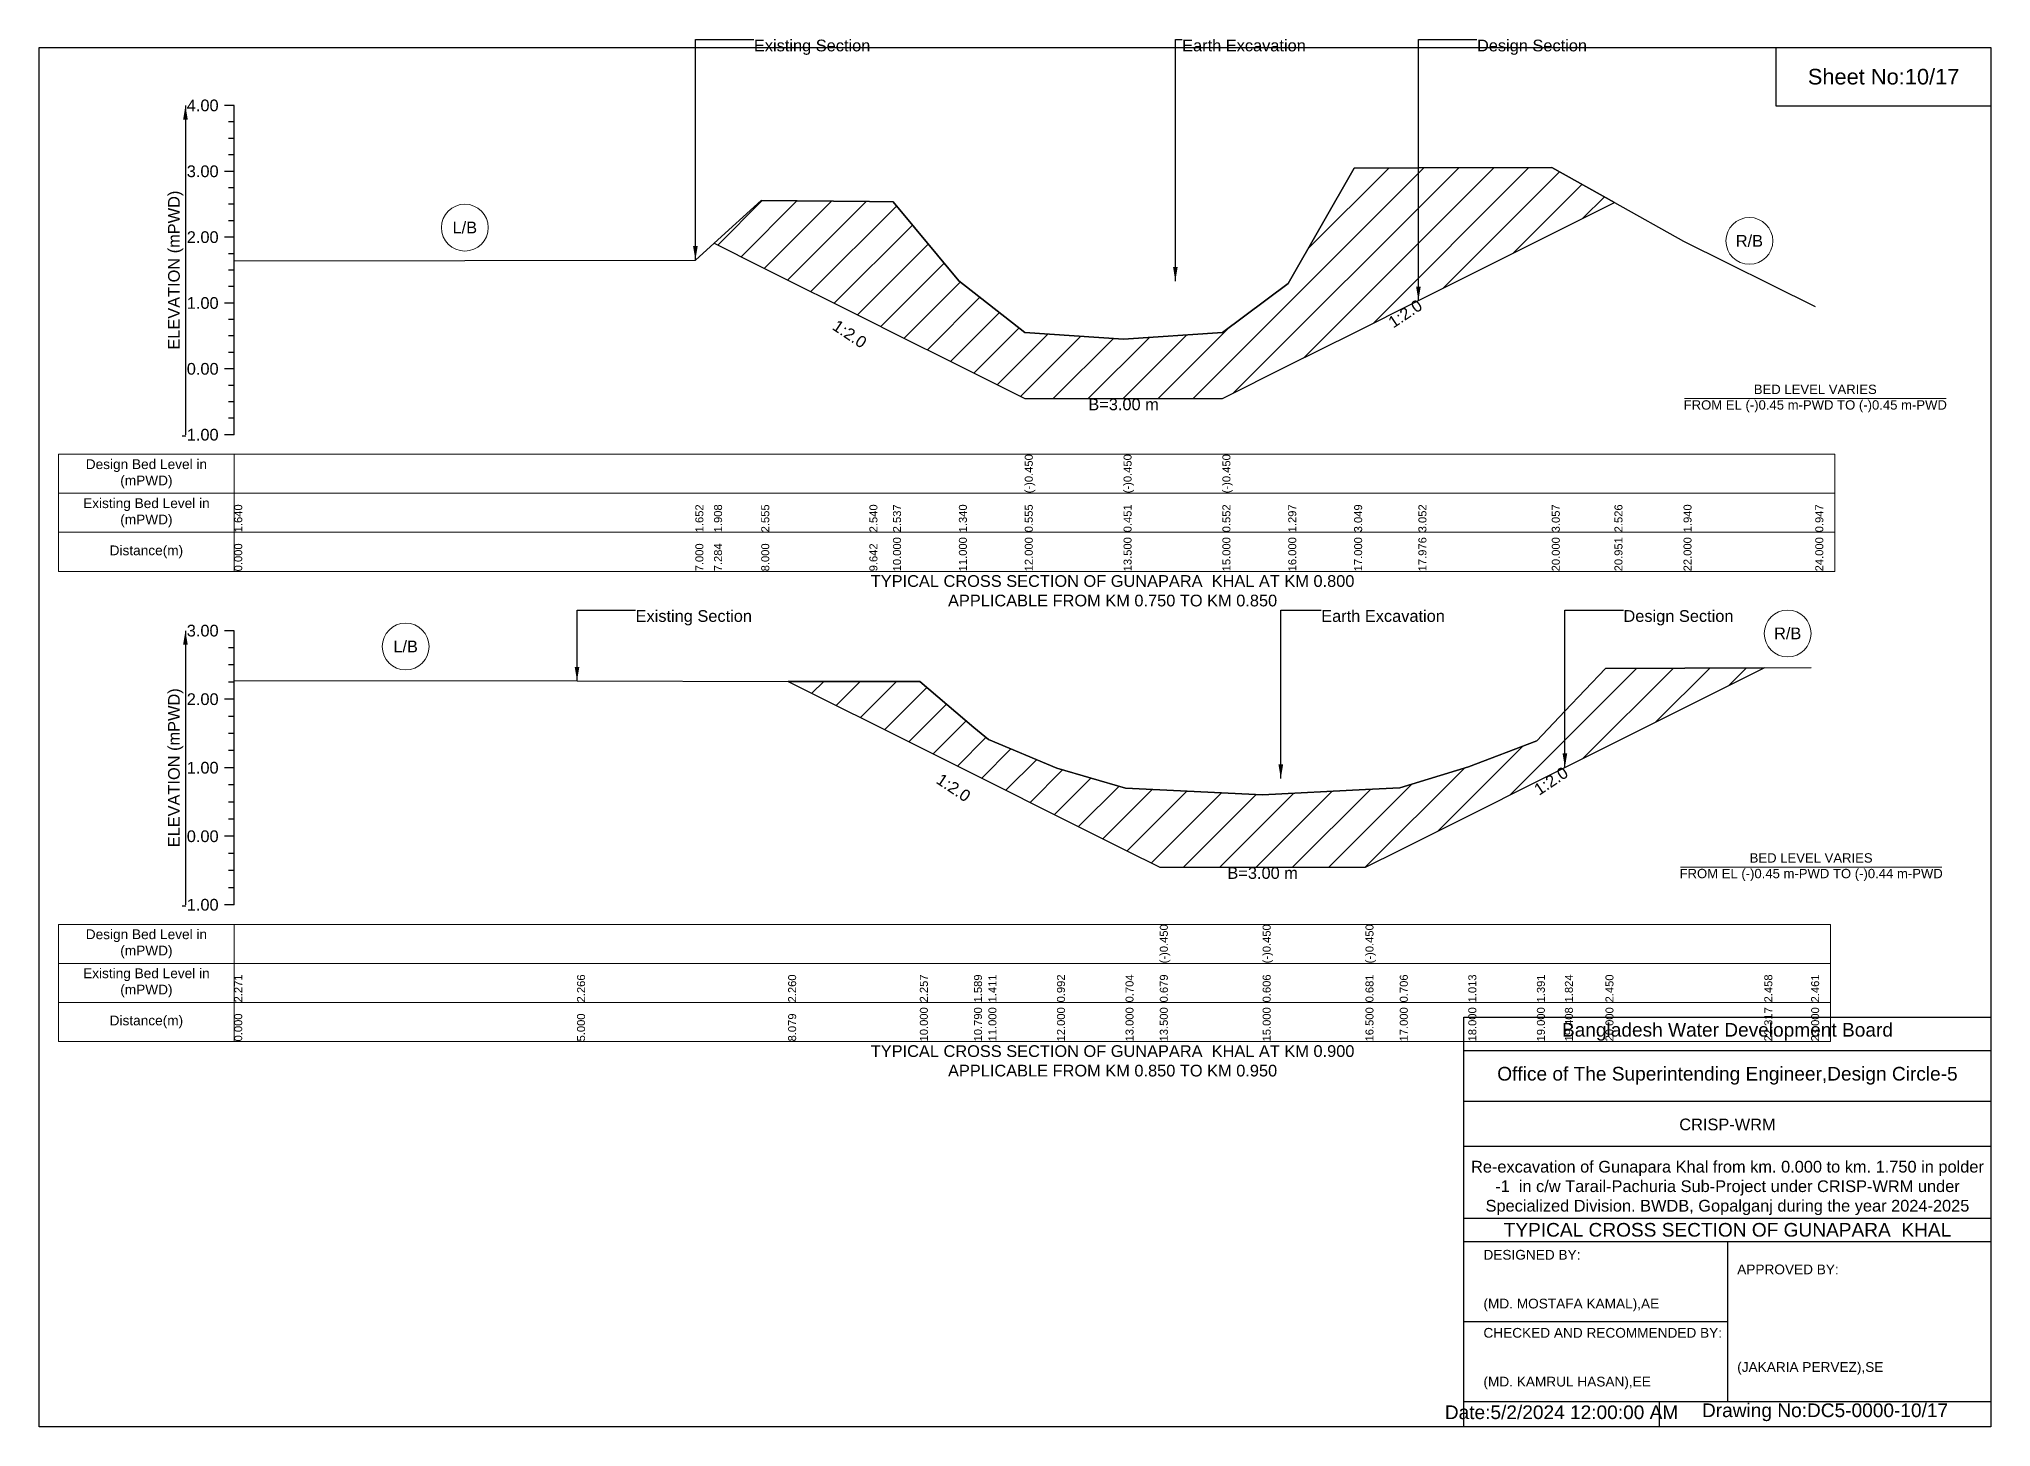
# Model space of a CAD drawing. Header units: inches. Extents: x 91000 to 268000, y -5656 to 171.
# Drawn here: x 190000 to 198000, y -5656 to 35 of the extents above; entities that cross this region are included whole.
import ezdxf

# ---------------------------------------------------------------- set-up
doc = ezdxf.new("R2010")
doc.units = ezdxf.units.IN
doc.header["$LTSCALE"] = 7
doc.header["$MEASUREMENT"] = 0
for name, color, linetype, lineweight in [('Cross section Data Border', 7, 'Continuous', 9), ('Cross Section Labels', 7, 'Continuous', 9), ('Existing_Bed_Level for Xsection', 7, 'Continuous', 25)]:
    doc.layers.add(name, color=color, linetype=linetype, lineweight=lineweight)
doc.styles.get("Standard").update_dxf_attribs({"font": 'arial.ttf'})
doc.dimstyles.get("Standard").update_dxf_attribs({"dimtxt": 0.18, "dimasz": 0.18, "dimexe": 0.18, "dimexo": 0.0625, "dimgap": 0.09, "dimtad": 0, "dimtih": 1, "dimtoh": 1, "dimdec": 4, "dimzin": 0, "dimdsep": 46, "dimtxsty": 'Standard', "dimcen": 0.09, "dimadec": 0, "dimazin": 0, "dimtfac": 1, "dimtdec": 4, "dimtofl": 0, "dimtmove": 0, "dimatfit": 3, "dimfxl": 1, "dimtolj": 1, "dimtzin": 0, "dimarcsym": 0})

msp = doc.modelspace()

# ---------------------------------------------------------------- hatches: boundary and pattern name
at = {"layer": 'Existing_Bed_Level for Xsection'}
h = msp.add_hatch(dxfattribs=at)
h.set_pattern_fill('ANSI31', color=256, scale=810, style=0)
h.paths.add_polyline_path([(192766.6, -802.6), (192960, -899.3), (193403.3, -1120.9), (193500, -1169.3), (193770, -1304.3), (194040, -1439.3), (194445, -1439.3), (194850, -1439.3), (195120, -1304.3), (195390, -1169.3), (195653.4, -1037.6), (196200, -764.3), (196456.9, -635.8), (196200, -492.4), (195653.4, -493.9), (195390, -494.6), (195120, -967.6), (194850, -1168.7), (194445, -1196), (194040, -1167.9), (193770, -956), (193500, -632.8), (193403.3, -631.9), (192960, -627.9)])
h = msp.add_hatch(dxfattribs=at)
h.set_pattern_fill('ANSI31', color=256, scale=843, style=0)
h.paths.add_polyline_path([(193070.2, -2599), (193610, -2868.9), (193831.9, -2979.8), (193891, -3009.4), (194172, -3149.9), (194453, -3290.4), (194593.5, -3360.6), (195015, -3360.6), (195436.5, -3360.6), (195577, -3290.4), (195858, -3149.9), (196139, -3009.4), (196253.8, -2952), (196420, -2868.9), (197071.1, -2543.3), (196420, -2545.7), (196253.8, -2721.7), (196139, -2843.3), (195858, -2949.5), (195577, -3035.8), (195436.5, -3042.8), (195015, -3064), (194593.5, -3043.3), (194453, -3036.3), (194172, -2955.4), (193891, -2837.7), (193831.9, -2787.7), (193610, -2600)])

# ---------------------------------------------------------------- linework, layer by layer
for points in [[(190000, 0), (198000, 0), (198000, -5656), (190000, -5656)], [(197120, 0), (198000, 0), (198000, -240), (197120, -240)]]:
    msp.add_lwpolyline(points, close=True)
for points in [[(195840, -5656), (195840, -3976), (198000, -3976)], [(195840, -4112), (198000, -4112)], [(195840, -4320), (198000, -4320)], [(195840, -4504), (198000, -4504)], [(195840, -4800), (198000, -4800)], [(195840, -4896), (198000, -4896)], [(196920, -4896), (196920, -5552)], [(195840, -5224), (196920, -5224)], [(195840, -5552), (198000, -5552)], [(196640, -5552), (196640, -5656)]]:
    msp.add_lwpolyline(points)
at = {"layer": 'Cross section Data Border'}
for points in [[(190080, -1667.8), (197360, -1667.8), (197360, -2147.8), (190080, -2147.8)], [(190080, -3595.2), (197343, -3595.2), (197343, -4075.2), (190080, -4075.2)]]:
    msp.add_lwpolyline(points, close=True, dxfattribs=at)
for points in [[(190800, -1667.8), (190800, -2147.8)], [(190080, -1827.8), (197360, -1827.8)], [(190080, -1987.8), (197360, -1987.8)], [(190800, -3595.2), (190800, -4075.2)], [(190080, -3755.2), (197343, -3755.2)], [(190080, -3915.2), (197343, -3915.2)]]:
    msp.add_lwpolyline(points, dxfattribs=at)
at = {"layer": 'Cross Section Labels'}
for points in [[(196744.2, -1439.3), (197815.8, -1439.3)], [(196727.2, -3360.6), (197798.8, -3360.6)]]:
    msp.add_lwpolyline(points, dxfattribs=at)
for centre in [(191745, -738.4), (197010, -793), (197167, -2402.5), (191502.5, -2456.2)]:
    msp.add_circle(centre, 96, dxfattribs=at)
at = {"layer": 'Existing_Bed_Level for Xsection'}
for points in [[(190800, -237.8), (190760, -237.8)], [(190800, -1587.8), (190800, -1317.8), (190800, -1047.8), (190800, -777.8), (190800, -507.8), (190800, -237.8)], [(190800, -305.3), (190776, -305.3)], [(190800, -372.8), (190776, -372.8)], [(190800, -440.3), (190776, -440.3)], [(190800, -507.8), (190760, -507.8)], [(190800, -875), (192690, -871.7), (192766.6, -802.6), (192960, -627.9), (193403.3, -631.9), (193500, -632.8), (193770, -956), (194040, -1167.9), (194040, -1167.9), (194445, -1196), (194445, -1196), (194850, -1168.7), (194850, -1168.7), (195120, -967.6), (195390, -494.6), (195653.4, -493.9), (196200, -492.4), (196456.9, -635.8), (196740, -794), (197280, -1062.1)], [(190800, -575.3), (190776, -575.3)], [(190800, -642.8), (190776, -642.8)], [(190800, -710.3), (190776, -710.3)], [(190800, -777.8), (190760, -777.8)], [(190800, -845.3), (190776, -845.3)], [(190800, -912.8), (190776, -912.8)], [(190800, -980.3), (190776, -980.3)], [(190800, -1047.8), (190760, -1047.8)], [(190800, -1115.3), (190776, -1115.3)], [(190800, -1182.8), (190776, -1182.8)], [(190800, -1250.3), (190776, -1250.3)], [(190800, -1317.8), (190760, -1317.8)], [(190800, -1385.3), (190776, -1385.3)], [(190800, -1452.8), (190776, -1452.8)], [(190800, -1587.8), (190760, -1587.8)], [(190800, -1520.3), (190776, -1520.3)], [(190800, -2391.2), (190760, -2391.2)], [(190800, -3515.2), (190800, -3234.2), (190800, -2953.2), (190800, -2672.2), (190800, -2391.2)], [(190800, -2461.4), (190776, -2461.4)], [(190800, -2531.7), (190776, -2531.7)], [(190800, -2596), (192205, -2597.4), (193070.2, -2599), (193610, -2600), (193831.9, -2787.7), (193891, -2837.7), (194172, -2955.4), (194453, -3036.3), (194593.5, -3043.3), (194593.5, -3043.3), (195015, -3064), (195015, -3064), (195436.5, -3042.8), (195436.5, -3042.8), (195577, -3035.8), (195858, -2949.5), (196139, -2843.3), (196253.8, -2721.7), (196420, -2545.7), (197071.1, -2543.3), (197263, -2542.6)], [(190800, -2601.9), (190776, -2601.9)], [(190800, -2672.2), (190760, -2672.2)], [(190800, -2742.4), (190776, -2742.4)], [(190800, -2812.7), (190776, -2812.7)], [(190800, -2953.2), (190760, -2953.2)], [(190800, -2882.9), (190776, -2882.9)], [(190800, -3023.4), (190776, -3023.4)], [(190800, -3093.7), (190776, -3093.7)], [(190800, -3163.9), (190776, -3163.9)], [(190800, -3234.2), (190760, -3234.2)], [(190800, -3304.4), (190776, -3304.4)], [(190800, -3374.7), (190776, -3374.7)], [(190800, -3515.2), (190760, -3515.2)], [(190800, -3444.9), (190776, -3444.9)]]:
    msp.add_lwpolyline(points, dxfattribs=at)
for points in [[(192766.6, -802.6), (192960, -899.3), (193403.3, -1120.9), (193500, -1169.3), (193770, -1304.3), (194040, -1439.3), (194040, -1439.3), (194445, -1439.3), (194445, -1439.3), (194850, -1439.3), (194850, -1439.3), (195120, -1304.3), (195390, -1169.3), (195653.4, -1037.6), (196200, -764.3), (196456.9, -635.8), (196456.9, -635.8), (196456.9, -635.8), (196200, -492.4), (195653.4, -493.9), (195390, -494.6), (195120, -967.6), (194850, -1168.7), (194850, -1168.7), (194445, -1196), (194445, -1196), (194040, -1167.9), (194040, -1167.9), (193770, -956), (193500, -632.8), (193403.3, -631.9), (192960, -627.9)], [(193070.2, -2599), (193070.2, -2599), (193610, -2868.9), (193831.9, -2979.8), (193891, -3009.4), (194172, -3149.9), (194453, -3290.4), (194593.5, -3360.6), (194593.5, -3360.6), (195015, -3360.6), (195015, -3360.6), (195436.5, -3360.6), (195436.5, -3360.6), (195577, -3290.4), (195858, -3149.9), (196139, -3009.4), (196253.8, -2952), (196420, -2868.9), (197071.1, -2543.3), (196420, -2545.7), (196253.8, -2721.7), (196139, -2843.3), (195858, -2949.5), (195577, -3035.8), (195436.5, -3042.8), (195436.5, -3042.8), (195015, -3064), (195015, -3064), (194593.5, -3043.3), (194593.5, -3043.3), (194453, -3036.3), (194172, -2955.4), (193891, -2837.7), (193831.9, -2787.7), (193610, -2600), (193070.2, -2599)]]:
    msp.add_lwpolyline(points, close=True, dxfattribs=at)

# ---------------------------------------------------------------- texts
at = {"attachment_point": 5}
for s, insert, char_height in [('Sheet No:10/17', (197560, -120), 64), ('Bangladesh Water Development Board', (196920, -4036), 56), ('Office of The Superintending Engineer,Design Circle-5', (196920, -4216), 56)]:
    msp.add_mtext(s, dxfattribs=dict(at, insert=insert, char_height=char_height))
for s, insert, char_height, width, attachment_point in [('CRISP-WRM', (196920, -4416), 48, 2240, 5), ('Re-excavation of Gunapara Khal from km. 0.000 to km. 1.750 in polder -1  in c/w Tarail-Pachuria Sub-Project under CRISP-WRM under Specialized Division. BWDB, Gopalganj during the year 2024-2025', (196920, -4676), 48, 2160, 5), ('TYPICAL CROSS SECTION OF GUNAPARA  KHAL', (196920, -4848), 56, 2240, 5), ('DESIGNED BY:^J^J^J(MD. MOSTAFA KAMAL),AE', (195920, -5056), 40, 1120, 4), ('APPROVED BY:^J^J^J^J^J^J(JAKARIA PERVEZ),SE', (196960, -5216), 40, 1120, 4), ('CHECKED AND RECOMMENDED BY:^J^J^J(MD. KAMRUL HASAN),EE', (195920, -5376), 40, 1120, 4), ('Date:5/2/2024 12:00:00 AM', (196240, -5596), 56, 1120, 5), ('Drawing No:DC5-0000-10/17', (197320, -5596), 56, 1760, 5)]:
    msp.add_mtext(s, dxfattribs=dict(insert=insert, char_height=char_height, width=width, attachment_point=attachment_point))
at = {"layer": 'Cross section Data Border', "char_height": 40, "width": 640, "attachment_point": 5}
for s, insert in [('Design Bed Level in (mPWD)', (190440, -1747.8)), ('Existing Bed Level in (mPWD)', (190440, -1907.8)), ('Distance(m)', (190440, -2067.8)), ('Design Bed Level in (mPWD)', (190440, -3675.2)), ('Existing Bed Level in (mPWD)', (190440, -3835.2)), ('Distance(m)', (190440, -3995.2))]:
    msp.add_mtext(s, dxfattribs=dict(at, insert=insert))
at = {"layer": 'Cross Section Labels'}
for s, insert, char_height, attachment_point in [('Existing Section', (192930, 32.2), 48, 1), ('Earth Excavation', (194685, 32.2), 48, 1), ('Design Section', (195893.4, 32.2), 48, 1), ('L/B', (191745, -738.4), 48, 5), ('R/B', (197010, -793), 48, 5), ('B=3.00 m', (194445, -1439.3), 48, 2), ('BED LEVEL VARIES ^JFROM EL (-)0.45 m-PWD TO (-)0.45 m-PWD', (197280, -1439.3), 38.4, 5), ('TYPICAL CROSS SECTION OF GUNAPARA  KHAL AT KM 0.800^JAPPLICABLE FROM KM 0.750 TO KM 0.850', (194400, -2227.8), 48, 5), ('Existing Section', (192445, -2306.9), 48, 1), ('Earth Excavation', (195255, -2306.9), 48, 1), ('Design Section', (196493.8, -2306.9), 48, 1), ('R/B', (197167, -2402.5), 48, 5), ('L/B', (191502.5, -2456.2), 48, 5), ('B=3.00 m', (195015, -3360.6), 48, 2), ('BED LEVEL VARIES ^JFROM EL (-)0.45 m-PWD TO (-)0.44 m-PWD', (197263, -3360.6), 38.4, 5), ('TYPICAL CROSS SECTION OF GUNAPARA  KHAL AT KM 0.900^JAPPLICABLE FROM KM 0.850 TO KM 0.950', (194400, -4155.2), 48, 5)]:
    msp.add_mtext(s, dxfattribs=dict(at, insert=insert, char_height=char_height, attachment_point=attachment_point))
at = {"layer": 'Cross Section Labels', "char_height": 48, "attachment_point": 2}
for insert, rotation in [((195585.9, -1071.3), 33.69007), ((193335.8, -1154.7), 326.30993), ((196183.5, -2987.1), 33.69007), ((193761.6, -3014.9), 326.30993)]:
    msp.add_mtext('1:2.0', dxfattribs=dict(at, insert=insert, rotation=rotation))
at = {"layer": 'Existing_Bed_Level for Xsection', "char_height": 48, "attachment_point": 6}
for s, insert in [('4.00', (190736, -237.8)), ('3.00', (190736, -507.8)), ('2.00', (190736, -777.8)), ('1.00', (190736, -1047.8)), ('0.00', (190736, -1317.8)), ('-1.00', (190736, -1587.8)), ('3.00', (190736, -2391.2)), ('2.00', (190736, -2672.2)), ('1.00', (190736, -2953.2)), ('0.00', (190736, -3234.2)), ('-1.00', (190736, -3515.2))]:
    msp.add_mtext(s, dxfattribs=dict(at, insert=insert))
at = {"layer": 'Existing_Bed_Level for Xsection', "rotation": 90}
for s, insert, char_height, attachment_point in [('ELEVATION (mPWD)', (190560, -912.8), 48, 5), ('(-)0.450', (194040, -1827.8), 32.8, 1), ('(-)0.450', (194445, -1827.8), 32.8, 1), ('(-)0.450', (194850, -1827.8), 32.8, 1), ('1.640', (190800, -1987.8), 32.8, 1), ('1.652', (192690, -1987.8), 32.8, 1), ('1.908', (192766.6, -1987.8), 32.8, 1), ('2.555', (192960, -1987.8), 32.8, 1), ('2.540', (193403.3, -1987.8), 32.8, 1), ('2.537', (193500, -1987.8), 32.8, 1), ('1.340', (193770, -1987.8), 32.8, 1), ('0.555', (194040, -1987.8), 32.8, 1), ('0.451', (194445, -1987.8), 32.8, 1), ('0.552', (194850, -1987.8), 32.8, 1), ('1.297', (195120, -1987.8), 32.8, 1), ('3.049', (195390, -1987.8), 32.8, 1), ('3.052', (195653.4, -1987.8), 32.8, 1), ('3.057', (196200, -1987.8), 32.8, 1), ('2.526', (196456.9, -1987.8), 32.8, 1), ('1.940', (196740, -1987.8), 32.8, 1), ('0.947', (197280, -1987.8), 32.8, 1), ('0.000', (190800, -2147.8), 32.8, 1), ('7.000', (192690, -2147.8), 32.8, 1), ('7.284', (192766.6, -2147.8), 32.8, 1), ('8.000', (192960, -2147.8), 32.8, 1), ('9.642', (193403.3, -2147.8), 32.8, 1), ('10.000', (193500, -2147.8), 32.8, 1), ('11.000', (193770, -2147.8), 32.8, 1), ('12.000', (194040, -2147.8), 32.8, 1), ('13.500', (194445, -2147.8), 32.8, 1), ('15.000', (194850, -2147.8), 32.8, 1), ('16.000', (195120, -2147.8), 32.8, 1), ('17.000', (195390, -2147.8), 32.8, 1), ('17.976', (195653.4, -2147.8), 32.8, 1), ('20.000', (196200, -2147.8), 32.8, 1), ('20.951', (196456.9, -2147.8), 32.8, 1), ('22.000', (196740, -2147.8), 32.8, 1), ('24.000', (197280, -2147.8), 32.8, 1), ('ELEVATION (mPWD)', (190560, -2953.2), 48, 5), ('(-)0.450', (194593.5, -3755.2), 32.8, 1), ('(-)0.450', (195015, -3755.2), 32.8, 1), ('(-)0.450', (195436.5, -3755.2), 32.8, 1), ('2.271', (190800, -3915.2), 32.8, 1), ('2.266', (192205, -3915.2), 32.8, 1), ('2.260', (193070.2, -3915.2), 32.8, 1), ('2.257', (193610, -3915.2), 32.8, 1), ('1.589', (193831.9, -3915.2), 32.8, 1), ('1.411', (193891, -3915.2), 32.8, 1), ('0.992', (194172, -3915.2), 32.8, 1), ('0.704', (194453, -3915.2), 32.8, 1), ('0.679', (194593.5, -3915.2), 32.8, 1), ('0.606', (195015, -3915.2), 32.8, 1), ('0.681', (195436.5, -3915.2), 32.8, 1), ('0.706', (195577, -3915.2), 32.8, 1), ('1.013', (195858, -3915.2), 32.8, 1), ('1.391', (196139, -3915.2), 32.8, 1), ('1.824', (196253.8, -3915.2), 32.8, 1), ('2.450', (196420, -3915.2), 32.8, 1), ('2.458', (197071.1, -3915.2), 32.8, 1), ('2.461', (197263, -3915.2), 32.8, 1), ('0.000', (190800, -4075.2), 32.8, 1), ('5.000', (192205, -4075.2), 32.8, 1), ('8.079', (193070.2, -4075.2), 32.8, 1), ('10.000', (193610, -4075.2), 32.8, 1), ('10.790', (193831.9, -4075.2), 32.8, 1), ('11.000', (193891, -4075.2), 32.8, 1), ('12.000', (194172, -4075.2), 32.8, 1), ('13.000', (194453, -4075.2), 32.8, 1), ('13.500', (194593.5, -4075.2), 32.8, 1), ('15.000', (195015, -4075.2), 32.8, 1), ('16.500', (195436.5, -4075.2), 32.8, 1), ('17.000', (195577, -4075.2), 32.8, 1), ('18.000', (195858, -4075.2), 32.8, 1), ('19.000', (196139, -4075.2), 32.8, 1), ('19.408', (196253.8, -4075.2), 32.8, 1), ('20.000', (196420, -4075.2), 32.8, 1), ('22.317', (197071.1, -4075.2), 32.8, 1), ('23.000', (197263, -4075.2), 32.8, 1)]:
    msp.add_mtext(s, dxfattribs=dict(at, insert=insert, char_height=char_height, attachment_point=attachment_point))

# ---------------------------------------------------------------- leaders
at = {"layer": 'Cross Section Labels', "annotation_type": 0, "has_hookline": 1, "hookline_direction": 0}
for points, text_width in [([(192690, -871.7), (192690, 32.2), (192929.9, 32.2)], 467.2), ([(194657.2, -957.5), (194657.2, 32.2), (194684.9, 32.2)], 497), ([(195653.4, -1037.6), (195653.4, 32.2), (195893.3, 32.2)], 441.2), ([(192205, -2597.4), (192205, -2306.9), (192444.9, -2306.9)], 467.2), ([(195089.4, -2997.3), (195089.4, -2306.9), (195254.9, -2306.9)], 497), ([(196253.8, -2952), (196253.8, -2306.9), (196493.7, -2306.9)], 441.2)]:
    msp.add_leader(points, dimstyle='Standard', override={"dimasz": 57.6}, dxfattribs=dict(at, text_width=text_width))
at = {"layer": 'Existing_Bed_Level for Xsection'}
for points in [[(190600, -237.8), (190600, -1587.8)], [(190600, -2391.2), (190600, -3515.2)]]:
    msp.add_leader(points, dimstyle='Standard', override={"dimasz": 57.6}, dxfattribs=at)

doc.saveas('drawing.dxf')
